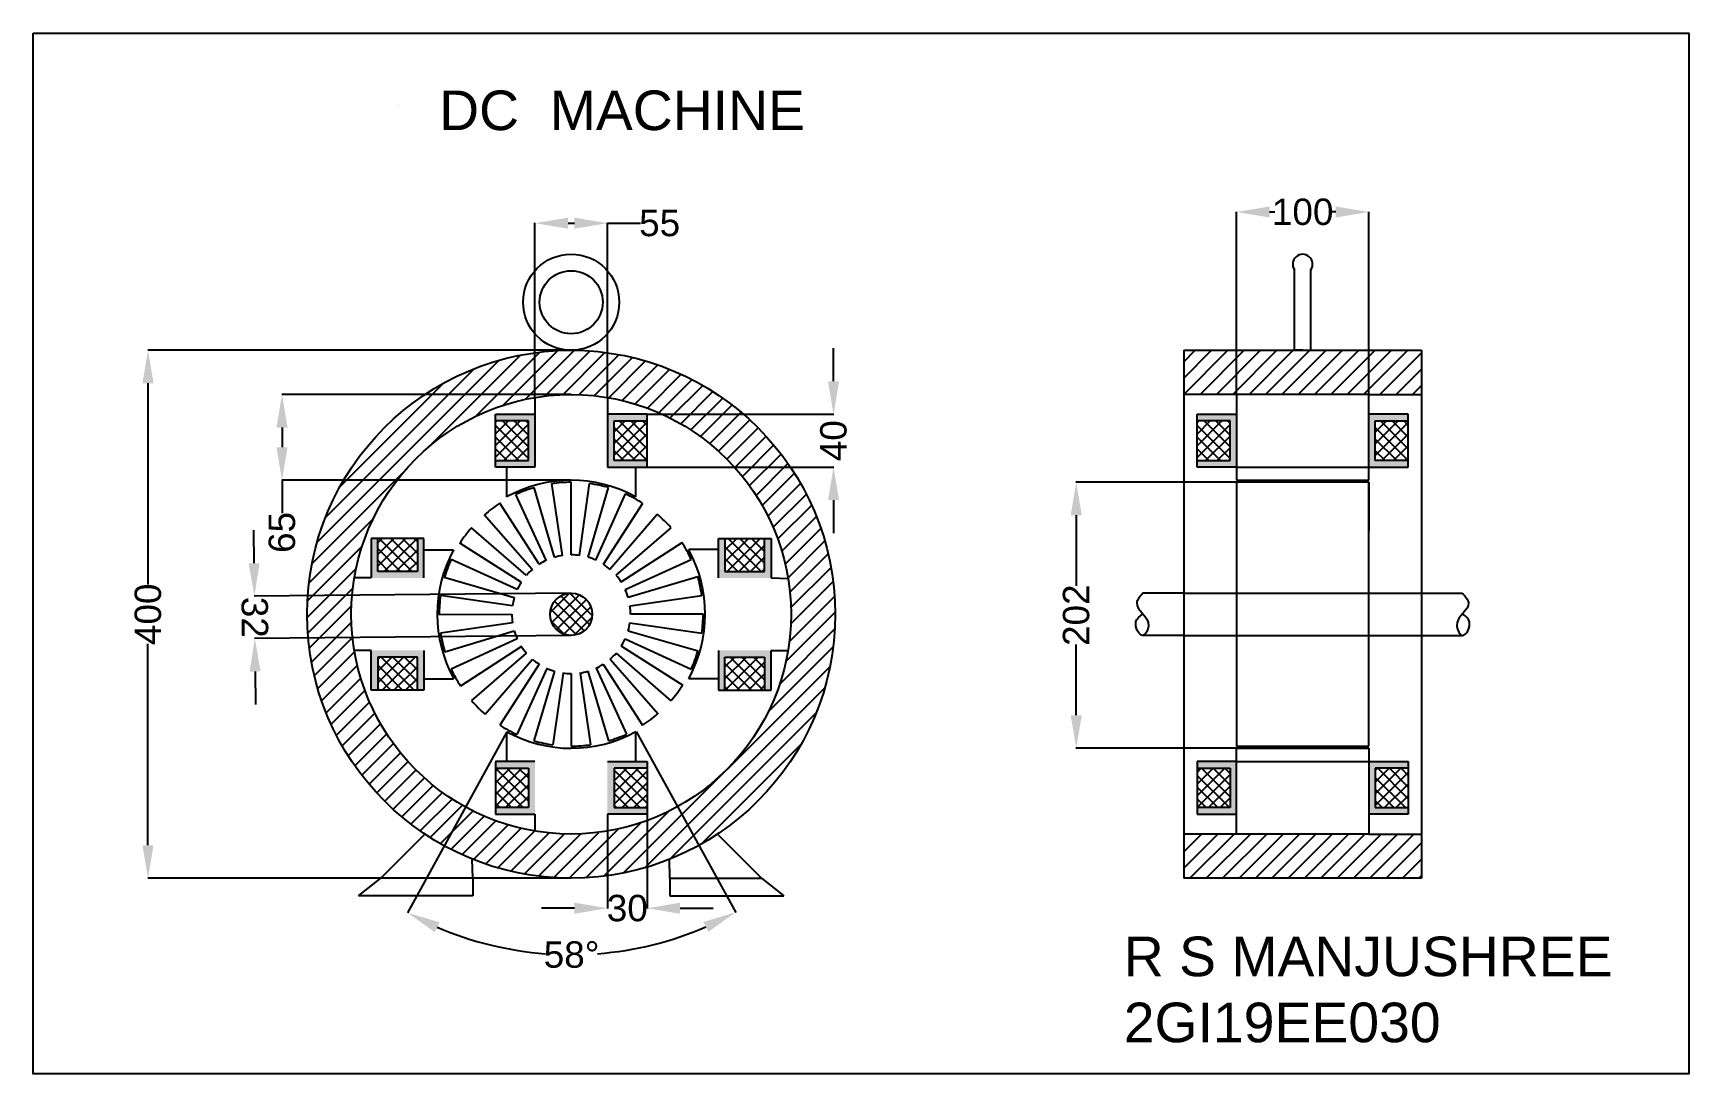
# Model space of a CAD drawing. Header units: millimetres. Extents: x 66 to 1320, y 2 to 791.
import ezdxf

# ---------------------------------------------------------------- set-up
doc = ezdxf.new("R2010")
doc.units = ezdxf.units.MM
doc.header["$MEASUREMENT"] = 0
doc.styles.get("Standard").update_dxf_attribs({"font": 'arial.ttf'})
doc.dimstyles.get("Standard").update_dxf_attribs({"dimtxt": 20, "dimasz": 25, "dimexe": 0.18, "dimexo": 0.0625, "dimgap": 0.09, "dimtad": 0, "dimdec": 0, "dimzin": 0, "dimdsep": 46, "dimtxsty": 'Standard', "dimcen": 0.09, "dimadec": 0, "dimazin": 0, "dimtfac": 1, "dimtdec": 0, "dimtofl": 0, "dimtmove": 0, "dimatfit": 3, "dimfxl": 1, "dimtolj": 1, "dimtzin": 0, "dimarcsym": 0})
pattern_1 = [(135, (824.754, -123.308), (-4.41942, -4.41942), []), (225, (824.754, -123.308), (4.41942, -4.41942), [])]
pattern_2 = [(225, (948.062, 701.446), (4.41942, -4.41942), []), (315, (948.062, 701.446), (4.41942, 4.41942), [])]
pattern_3 = [(315, (123.308, 824.754), (4.41942, 4.41942), []), (45, (123.308, 824.754), (-4.41942, 4.41942), [])]
pattern_4 = [(45, (576.534, 0), (-4.41942, 4.41942), []), (135, (576.534, 0), (-4.41942, -4.41942), [])]
pattern_5 = [(45, (531.434, 0), (-4.41942, 4.41942), []), (135, (531.434, 0), (-4.41942, -4.41942), [])]

# ---------------------------------------------------------------- blocks, each defined once
blk = doc.blocks.new('*U3')
for p, q in [((-27.9, -1.4), (24.8, 14.3)), ((-26.5, -7.9), (27.9, -0.1))]:
    blk.add_line(p, q)
for radius, start, end in [(100, 8.18, 16.6), (45, 0, 8.18), (45, 0, 8.18)]:
    blk.add_arc((-71.1, -14.3), radius, start, end)
blk = doc.blocks.new('*U4')
at = {"color": 0, "linetype": 'ByBlock', "lineweight": -2, "transparency": 16777216}
for p, rotation in [((470, 423.1), 81.8181818181817), ((490.6, 421.3), 65.45454545454538), ((431.5, 409.4), 114.5454545454543), ((449.8, 419), 98.18181818181802), ((509.8, 413.8), 49.09090909090904), ((526.1, 401.2), 32.72727272727269), ((416.7, 395.1), 130.9090909090907), ((406.5, 377.1), 147.272727272727), ((538.2, 384.4), 16.36363636363632), ((401.8, 357), 163.6363636363633), ((546.2, 344.4), 343.6363636363631), ((541.5, 324.3), 327.2727272727267), ((403, 336.4), 180), ((409.9, 317), 196.363636363636), ((422, 300.3), 212.7272727272724), ((531.4, 306.4), 310.9090909090904), ((438.3, 287.7), 229.0909090909087), ((516.5, 292), 294.545454545454), ((457.5, 280.2), 245.4545454545451), ((478.1, 278.4), 261.8181818181814), ((498.3, 282.4), 278.1818181818178)]:
    blk.add_blockref('*U3', p, dxfattribs=dict(at, rotation=rotation))
blk.add_blockref('*U3', (545.1, 365), dxfattribs=at)
blk = doc.blocks.new('*D15')
at = {"color": 0, "lineweight": -2, "transparency": 16777216}
for p, q in [((233.9, 389.4), (233.6, 414.4)), ((473.7, 366.7), (233.9, 364.4)), ((474, 334.7), (234.2, 332.4)), ((234.7, 307.4), (234.9, 282.4))]:
    blk.add_line(p, q, dxfattribs=at)
at = {"color": 0, "transparency": 16777216}
for points in [[(238, 389.4), (229.7, 389.3), (234.1, 364.4)], [(238.8, 307.4), (230.5, 307.3), (234.4, 332.4)]]:
    blk.add_solid(points, dxfattribs=at)
at = {"layer": 'Defpoints', "color": 0, "transparency": 16777216}
for p in [(473.7, 366.7), (234.4, 332.4), (474, 334.7)]:
    blk.add_point(p, dxfattribs=at)
at = {"color": 0, "transparency": 16777216, "insert": (234.3, 348.4), "char_height": 20, "attachment_point": 5, "rotation": 270.5635}
blk.add_mtext('\\A1;32', dxfattribs=at)
blk = doc.blocks.new('*D16')
at = {"color": 0, "lineweight": -2, "transparency": 16777216}
for p, q in [((672.7, 527.2), (672.7, 552.2)), ((531.5, 502.2), (672.9, 502.2)), ((531.5, 462.2), (672.9, 462.2)), ((672.7, 437.2), (672.7, 412.2))]:
    blk.add_line(p, q, dxfattribs=at)
at = {"color": 0, "transparency": 16777216}
for points in [[(668.5, 527.2), (676.9, 527.2), (672.7, 502.2)], [(668.5, 437.2), (676.9, 437.2), (672.7, 462.2)]]:
    blk.add_solid(points, dxfattribs=at)
at = {"layer": 'Defpoints', "color": 0, "transparency": 16777216}
for p in [(531.5, 502.2), (531.5, 462.2), (672.7, 462.2)]:
    blk.add_point(p, dxfattribs=at)
at = {"color": 0, "transparency": 16777216, "insert": (672.7, 482.2), "char_height": 20, "attachment_point": 5, "rotation": 90}
blk.add_mtext('\\A1;40', dxfattribs=at)
blk = doc.blocks.new('*D20')
at = {"color": 0, "lineweight": -2, "transparency": 16777216}
for p, q in [((474, 550.7), (153.3, 550.7)), ((153.5, 525.7), (153.5, 373.3)), ((153.5, 175.7), (153.5, 328.2)), ((474, 150.7), (153.3, 150.7))]:
    blk.add_line(p, q, dxfattribs=at)
at = {"color": 0, "transparency": 16777216}
for points in [[(149.3, 525.7), (157.7, 525.7), (153.5, 550.7)], [(149.3, 175.7), (157.7, 175.7), (153.5, 150.7)]]:
    blk.add_solid(points, dxfattribs=at)
at = {"layer": 'Defpoints', "color": 0, "transparency": 16777216}
for p in [(474, 550.7), (153.5, 150.7), (474, 150.7)]:
    blk.add_point(p, dxfattribs=at)
at = {"color": 0, "transparency": 16777216, "insert": (153.5, 350.7), "char_height": 20, "attachment_point": 5, "rotation": 90}
blk.add_mtext('\\A1;400', dxfattribs=at)
blk = doc.blocks.new('*D21')
at = {"color": 0, "lineweight": -2, "transparency": 16777216}
for p, q in [((978, 450.7), (856.3, 450.7)), ((856.5, 425.7), (856.5, 372.2)), ((856.5, 274.2), (856.5, 327.7)), ((978, 249.2), (856.3, 249.2))]:
    blk.add_line(p, q, dxfattribs=at)
at = {"color": 0, "transparency": 16777216}
for points in [[(852.3, 425.7), (860.7, 425.7), (856.5, 450.7)], [(852.3, 274.2), (860.7, 274.2), (856.5, 249.2)]]:
    blk.add_solid(points, dxfattribs=at)
at = {"layer": 'Defpoints', "color": 0, "transparency": 16777216}
for p in [(978, 450.7), (856.5, 249.2), (978, 249.2)]:
    blk.add_point(p, dxfattribs=at)
at = {"color": 0, "transparency": 16777216, "insert": (856.5, 350), "char_height": 20, "attachment_point": 5, "rotation": 90}
blk.add_mtext('\\A1;202', dxfattribs=at)
blk = doc.blocks.new('*D22')
at = {"color": 0, "lineweight": -2, "transparency": 16777216}
for p, q in [((501.5, 199.2), (501.5, 127.8)), ((531.5, 199.2), (531.5, 127.8)), ((476.5, 128), (451.5, 128)), ((556.5, 128), (581.5, 128))]:
    blk.add_line(p, q, dxfattribs=at)
at = {"color": 0, "transparency": 16777216}
for points in [[(476.5, 132.2), (476.5, 123.8), (501.5, 128)], [(556.5, 132.2), (556.5, 123.8), (531.5, 128)]]:
    blk.add_solid(points, dxfattribs=at)
at = {"layer": 'Defpoints', "color": 0, "transparency": 16777216}
for p in [(501.5, 199.2), (531.5, 199.2), (531.5, 128)]:
    blk.add_point(p, dxfattribs=at)
at = {"color": 0, "transparency": 16777216, "insert": (516.5, 128), "char_height": 20, "attachment_point": 5}
blk.add_mtext('\\A1;30', dxfattribs=at)
blk = doc.blocks.new('*D24')
at = {"color": 0, "lineweight": -2, "transparency": 16777216}
for p, q in [((446.6, 515), (446.6, 647.2)), ((471.6, 647), (476.5, 647)), ((501.5, 515), (501.5, 647.2)), ((501.5, 647), (526.5, 647))]:
    blk.add_line(p, q, dxfattribs=at)
at = {"color": 0, "transparency": 16777216}
for points in [[(471.6, 651.2), (471.6, 642.8), (446.6, 647)], [(476.5, 651.2), (476.5, 642.8), (501.5, 647)]]:
    blk.add_solid(points, dxfattribs=at)
at = {"layer": 'Defpoints', "color": 0, "transparency": 16777216}
for p in [(501.5, 647), (446.6, 514.9), (501.5, 514.9)]:
    blk.add_point(p, dxfattribs=at)
at = {"color": 0, "transparency": 16777216, "insert": (541, 647), "char_height": 20, "attachment_point": 5}
blk.add_mtext('\\A1;55', dxfattribs=at)
blk = doc.blocks.new('*D25')
at = {"color": 0, "lineweight": -2, "transparency": 16777216}
for p, q in [((425.2, 261.7), (350, 124.4)), ((523.1, 261.8), (598.6, 124.7))]:
    blk.add_line(p, q, dxfattribs=at)
for start, end in [(246.8224, 265.6811), (274.4466, 293.3053)]:
    blk.add_arc((474, 350.7), 257.9, start, end, dxfattribs=at)
at = {"color": 0, "transparency": 16777216}
for points in [[(370.7, 109.9), (374.4, 117.4), (350, 124.6)], [(574.2, 117.6), (577.9, 110.1), (598.5, 124.9)]]:
    blk.add_solid(points, dxfattribs=at)
at = {"layer": 'Defpoints', "color": 0, "transparency": 16777216}
for p in [(474, 350.7), (425.2, 261.7), (523, 261.8), (431.3, 96.4)]:
    blk.add_point(p, dxfattribs=at)
at = {"color": 0, "transparency": 16777216, "insert": (474.3, 92.8), "char_height": 20, "attachment_point": 5, "rotation": 0.0639}
blk.add_mtext('\\A1;58°', dxfattribs=at)
blk = doc.blocks.new('*D26')
at = {"color": 0, "lineweight": -2, "transparency": 16777216}
for p, q in [((978, 517.3), (978, 655.7)), ((1003, 655.5), (1006.8, 655.5)), ((1053, 655.5), (1049.2, 655.5)), ((1078, 517.3), (1078, 655.7))]:
    blk.add_line(p, q, dxfattribs=at)
at = {"color": 0, "transparency": 16777216}
for points in [[(1003, 659.7), (1003, 651.3), (978, 655.5)], [(1053, 659.7), (1053, 651.3), (1078, 655.5)]]:
    blk.add_solid(points, dxfattribs=at)
at = {"layer": 'Defpoints', "color": 0, "transparency": 16777216}
for p in [(1078, 655.5), (978, 517.2), (1078, 517.2)]:
    blk.add_point(p, dxfattribs=at)
at = {"color": 0, "transparency": 16777216, "insert": (1028, 655.5), "char_height": 20, "attachment_point": 5}
blk.add_mtext('\\A1;100', dxfattribs=at)
blk = doc.blocks.new('*D29')
at = {"color": 0, "lineweight": -2, "transparency": 16777216}
for p, q in [((474, 517.2), (254.8, 517.2)), ((255, 492.2), (255, 477.2)), ((473.9, 452.2), (254.8, 452.2)), ((255, 452.2), (255, 427.2))]:
    blk.add_line(p, q, dxfattribs=at)
at = {"color": 0, "transparency": 16777216}
for points in [[(250.8, 492.2), (259.2, 492.2), (255, 517.2)], [(250.8, 477.2), (259.2, 477.2), (255, 452.2)]]:
    blk.add_solid(points, dxfattribs=at)
at = {"layer": 'Defpoints', "color": 0, "transparency": 16777216}
for p in [(474, 517.2), (255, 452.2), (473.9, 452.2)]:
    blk.add_point(p, dxfattribs=at)
at = {"color": 0, "transparency": 16777216, "insert": (255, 412.7), "char_height": 20, "attachment_point": 5, "rotation": 90}
blk.add_mtext('\\A1;65', dxfattribs=at)

msp = doc.modelspace()

# ---------------------------------------------------------------- hatches: boundary and pattern name
h = msp.add_hatch()
h.set_pattern_fill('ANSI31', color=256, scale=70)
h.paths.add_polyline_path([(274, 350.7, 1), (674, 350.7, 1)])
h.paths.add_polyline_path([(640.5, 350.7, -1), (307.5, 350.7, -1)], flags=16)
h.paths.add_polyline_path([(531.5, 462.2), (522.8, 462.2), (522.8, 439.7, 0.256736), (425, 439.6), (425, 462.2), (416.6, 462.2), (416.6, 467.2), (416.6, 502.2), (446.6, 502.2), (446.6, 462.2), (425, 462.2), (425, 439.6, -0.256736), (522.8, 439.7), (522.8, 462.2), (501.5, 462.2), (501.5, 502.2), (531.5, 502.2)], flags=0)
h.paths.add_polyline_path([(620.5, 408.2), (620.5, 383.2), (590.5, 383.2), (590.5, 408.2), (585.5, 408.2), (585.5, 399.7), (562.9, 399.7, -0.256736), (563, 301.9), (585.5, 301.9), (585.5, 293.3), (590.5, 293.3), (590.5, 318.3), (620.5, 318.3), (620.5, 293.3), (585.5, 293.3), (585.5, 301.9), (563, 301.9, 0.256736), (562.9, 399.7), (585.5, 399.7), (585.5, 408.2), (590.5, 408.2)], flags=0)
h.paths.add_polyline_path([(490, 350.7, -1), (458, 350.7, -1)], flags=0)
h.paths.add_polyline_path([(385, 399.5, 0.256736), (385.1, 301.7), (362.5, 301.7), (362.5, 293.3), (357.5, 293.3), (327.5, 293.3), (327.5, 318.3), (357.5, 318.3), (357.5, 293.3), (362.5, 293.3), (362.5, 301.7), (385.1, 301.7, -0.256736), (385, 399.5), (362.5, 399.5), (362.5, 408.2), (357.5, 408.2), (357.5, 383.2), (327.5, 383.2), (327.5, 408.2), (362.5, 408.2), (362.5, 399.5)], flags=0)
h.paths.add_polyline_path([(523, 261.8), (523, 239.2), (531.5, 239.2), (531.5, 234.2), (531.5, 204.2), (506.5, 204.2), (506.5, 234.2), (531.5, 234.2), (531.5, 239.2), (523, 239.2), (523, 261.8, -0.256736), (425.2, 261.7), (425.2, 239.2), (416.6, 239.2), (416.6, 234.2), (441.6, 234.2), (441.6, 204.2), (416.6, 204.2), (416.6, 239.2), (425.2, 239.2), (425.2, 261.7, 0.256736)], flags=0)
h = msp.add_hatch()
h.set_pattern_fill('ANSI31', color=256, scale=70)
h.paths.add_polyline_path([(1028, 550.7), (1021.8, 550.7), (938, 550.7), (938, 517.2), (978, 517.2), (1028, 517.2)])
h.paths.add_polyline_path([(1118, 550.7), (1028, 550.7), (1028, 517.2), (1078, 517.2), (1118, 517.2)])
h.paths.add_polyline_path([(1028, 184.2), (978, 184.2), (938, 184.2), (938, 150.7), (1028, 150.7)])
h.paths.add_polyline_path([(1118, 184.2), (1028, 184.2), (1028, 150.7), (1118, 150.7)])
h = msp.add_hatch(color=256)
h.dxf.hatch_style = 1
h.paths.add_polyline_path([(416.6, 502.2), (446.6, 502.2), (446.6, 462.2), (416.6, 462.2), (416.6, 467.2), (441.6, 467.2), (441.6, 497.2), (416.6, 497.2)])
h = msp.add_hatch(color=256)
h.dxf.hatch_style = 1
h.paths.add_polyline_path([(531.5, 502.2), (501.5, 502.2), (501.5, 462.2), (531.5, 462.2), (531.5, 467.2), (506.5, 467.2), (506.5, 497.2), (531.5, 497.2)])
h = msp.add_hatch(color=256)
h.dxf.hatch_style = 1
h.paths.add_polyline_path([(948, 502.2), (978, 502.2), (978, 462.2), (948, 462.2), (948, 467.2), (973, 467.2), (973, 497.2), (948, 497.2)])
h = msp.add_hatch(color=256)
h.dxf.hatch_style = 1
h.paths.add_polyline_path([(1108, 502.2), (1078, 502.2), (1078, 462.2), (1108, 462.2), (1108, 467.2), (1083, 467.2), (1083, 497.2), (1108, 497.2)])
h = msp.add_hatch()
h.set_pattern_fill('ANSI37', color=256, scale=50)
h.paths.add_polyline_path([(441.6, 497.2), (416.6, 497.2), (416.6, 467.2), (441.6, 467.2)])
h = msp.add_hatch()
h.set_pattern_fill('ANSI37', color=256, scale=50)
h.paths.add_polyline_path([(531.5, 497.2), (506.5, 497.2), (506.5, 467.2), (531.5, 467.2)])
h = msp.add_hatch()
h.set_pattern_fill('ANSI37', color=256, scale=50)
h.set_pattern_definition(pattern_5)
h.paths.add_polyline_path([(973, 497.2), (948, 497.2), (948, 467.2), (973, 467.2)])
h = msp.add_hatch()
h.set_pattern_fill('ANSI37', color=256, scale=50)
h.set_pattern_definition(pattern_4)
h.paths.add_polyline_path([(1108, 497.2), (1083, 497.2), (1083, 467.2), (1108, 467.2)])
h = msp.add_hatch(color=256)
h.dxf.hatch_style = 1
h.paths.add_polyline_path([(322.5, 408.2), (322.5, 378.2), (362.5, 378.2), (362.5, 408.2), (357.5, 408.2), (357.5, 383.2), (327.5, 383.2), (327.5, 408.2)])
h = msp.add_hatch()
h.set_pattern_fill('ANSI37', color=256, scale=50, angle=90)
h.set_pattern_definition(pattern_1)
h.paths.add_polyline_path([(327.5, 408.2), (327.5, 383.2), (357.5, 383.2), (357.5, 408.2)])
h = msp.add_hatch(color=256)
h.dxf.hatch_style = 1
h.paths.add_polyline_path([(625.5, 408.2), (625.5, 378.2), (585.5, 378.2), (585.5, 408.2), (590.5, 408.2), (590.5, 383.2), (620.5, 383.2), (620.5, 408.2)])
h = msp.add_hatch()
h.set_pattern_fill('ANSI37', color=256, scale=50, angle=-90)
h.set_pattern_definition(pattern_3)
h.paths.add_polyline_path([(620.5, 383.2), (620.5, 408.2), (590.5, 408.2), (590.5, 383.2)])
h = msp.add_hatch()
h.set_pattern_fill('ANSI37', color=256, scale=50)
h.paths.add_polyline_path([(458, 350.7, 1), (490, 350.7, 1)])
h = msp.add_hatch(color=256)
h.dxf.hatch_style = 1
h.paths.add_polyline_path([(322.5, 293.3), (322.5, 323.3), (362.5, 323.3), (362.5, 293.3), (357.5, 293.3), (357.5, 318.3), (327.5, 318.3), (327.5, 293.3)])
h = msp.add_hatch()
h.set_pattern_fill('ANSI37', color=256, scale=50, angle=90)
h.set_pattern_definition(pattern_1)
h.paths.add_polyline_path([(327.5, 318.3), (327.5, 293.3), (357.5, 293.3), (357.5, 318.3)])
h = msp.add_hatch(color=256)
h.dxf.hatch_style = 1
h.paths.add_polyline_path([(625.5, 293.3), (625.5, 323.3), (585.5, 323.3), (585.5, 293.3), (590.5, 293.3), (590.5, 318.3), (620.5, 318.3), (620.5, 293.3)])
h = msp.add_hatch()
h.set_pattern_fill('ANSI37', color=256, scale=50, angle=-90)
h.set_pattern_definition(pattern_3)
h.paths.add_polyline_path([(620.5, 293.3), (620.5, 318.3), (590.5, 318.3), (590.5, 293.3)])
h = msp.add_hatch(color=256)
h.dxf.hatch_style = 1
h.paths.add_polyline_path([(416.6, 199.2), (446.6, 199.2), (446.6, 239.2), (416.6, 239.2), (416.6, 234.2), (441.6, 234.2), (441.6, 204.2), (416.6, 204.2)])
h = msp.add_hatch(color=256)
h.dxf.hatch_style = 1
h.paths.add_polyline_path([(531.5, 199.2), (501.5, 199.2), (501.5, 239.2), (531.5, 239.2), (531.5, 234.2), (506.5, 234.2), (506.5, 204.2), (531.5, 204.2)])
h = msp.add_hatch(color=256)
h.dxf.hatch_style = 1
h.paths.add_polyline_path([(948, 199.2), (978, 199.2), (978, 239.2), (948, 239.2), (948, 234.2), (973, 234.2), (973, 204.2), (948, 204.2)])
h = msp.add_hatch(color=256)
h.dxf.hatch_style = 1
h.paths.add_polyline_path([(1108, 199.2), (1078, 199.2), (1078, 239.2), (1108, 239.2), (1108, 234.2), (1083, 234.2), (1083, 204.2), (1108, 204.2)])
h = msp.add_hatch()
h.set_pattern_fill('ANSI37', color=256, scale=50, angle=180)
h.set_pattern_definition(pattern_2)
h.paths.add_polyline_path([(416.6, 204.2), (441.6, 204.2), (441.6, 234.2), (416.6, 234.2)])
h = msp.add_hatch()
h.set_pattern_fill('ANSI37', color=256, scale=50, angle=180)
h.set_pattern_definition(pattern_2)
h.paths.add_polyline_path([(506.5, 204.2), (531.5, 204.2), (531.5, 234.2), (506.5, 234.2)])
h = msp.add_hatch()
h.set_pattern_fill('ANSI37', color=256, scale=50)
h.set_pattern_definition(pattern_5)
h.paths.add_polyline_path([(973, 234.2), (948, 234.2), (948, 204.2), (973, 204.2)])
h = msp.add_hatch()
h.set_pattern_fill('ANSI37', color=256, scale=50)
h.set_pattern_definition(pattern_4)
h.paths.add_polyline_path([(1083, 204.2), (1108, 204.2), (1108, 234.2), (1083, 234.2)])

# ---------------------------------------------------------------- linework, layer by layer
for p, q in [((1021.8, 550.7), (1021.8, 611.7)), ((1034.3, 550.7), (1034.3, 611.7)), ((938, 550.7), (938, 150.7)), ((938, 550.7), (1118, 550.7)), ((1028, 550.7), (1021.8, 550.7)), ((1028, 550.7), (1034.3, 550.7)), ((1118, 550.7), (1118, 150.7)), ((446.6, 514.9), (446.6, 462.2)), ((501.5, 514.9), (501.5, 462.2)), ((978, 517.2), (938, 517.2)), ((1078, 517.2), (978, 517.2)), ((978, 517.2), (978, 452.2)), ((1078, 452.2), (1078, 517.2)), ((1078, 517.2), (1118, 517.2)), ((416.6, 462.2), (416.6, 502.2)), ((416.6, 502.2), (446.6, 502.2)), ((531.5, 502.2), (501.5, 502.2)), ((531.5, 462.2), (531.5, 502.2)), ((948, 462.2), (948, 502.2)), ((948, 502.2), (978, 502.2)), ((1108, 502.2), (1078, 502.2)), ((1108, 462.2), (1108, 502.2)), ((441.6, 497.2), (416.6, 497.2)), ((441.6, 467.2), (441.6, 497.2)), ((506.5, 467.2), (506.5, 497.2)), ((506.5, 497.2), (531.5, 497.2)), ((973, 497.2), (948, 497.2)), ((973, 467.2), (973, 497.2)), ((1083, 467.2), (1083, 497.2)), ((1083, 497.2), (1108, 497.2)), ((416.6, 462.2), (416.6, 467.2)), ((416.6, 467.2), (441.6, 467.2)), ((531.5, 467.2), (506.5, 467.2)), ((531.5, 462.2), (531.5, 467.2)), ((948, 462.2), (948, 467.2)), ((948, 467.2), (973, 467.2)), ((1108, 467.2), (1083, 467.2)), ((1108, 462.2), (1108, 467.2)), ((446.6, 462.2), (416.6, 462.2)), ((446.6, 462.2), (425, 462.2)), ((425, 462.2), (425, 439.8)), ((446.6, 462.2), (425.2, 462.2)), ((501.5, 462.2), (522.8, 462.2)), ((501.5, 462.2), (531.5, 462.2)), ((522.8, 462.2), (522.8, 439.7)), ((978, 462.2), (948, 462.2)), ((978, 462.2), (956.5, 462.2)), ((978, 462.2), (956.7, 462.2)), ((978, 462.2), (1078, 462.2)), ((978, 452.2), (1028, 452.2)), ((1028, 452.2), (1078, 452.2)), ((1078, 462.2), (1078, 462.2)), ((1078, 462.2), (1099.4, 462.2)), ((1078, 462.2), (1108, 462.2)), ((1028, 450.7), (978, 450.7)), ((978, 450.7), (978, 250.7)), ((1078, 450.7), (1028, 450.7)), ((1078, 250.7), (1078, 450.7)), ((1078, 450.7), (1078, 413.7)), ((362.5, 408.2), (322.5, 408.2)), ((322.5, 408.2), (322.5, 378.2)), ((327.5, 383.2), (327.5, 408.2)), ((362.5, 408.2), (357.5, 408.2)), ((357.5, 408.2), (357.5, 383.2)), ((362.5, 378.2), (362.5, 408.2)), ((585.5, 378.2), (585.5, 408.2)), ((585.5, 408.2), (625.5, 408.2)), ((585.5, 408.2), (590.5, 408.2)), ((590.5, 408.2), (590.5, 383.2)), ((620.5, 383.2), (620.5, 408.2)), ((625.5, 408.2), (625.5, 378.2)), ((362.5, 378.2), (362.5, 399.5)), ((362.5, 399.5), (385, 399.5)), ((585.5, 399.7), (563.2, 399.7)), ((585.5, 378.2), (585.5, 399.7)), ((585.5, 378.2), (585.5, 399.5)), ((322.5, 378.2), (309.8, 378.2)), ((357.5, 383.2), (327.5, 383.2)), ((590.5, 383.2), (620.5, 383.2)), ((625.5, 378.2), (638.3, 377.9)), ((938, 366.7), (907, 366.7)), ((938, 366.7), (1118, 366.7)), ((1118, 366.7), (1149, 366.7)), ((938, 334.7), (907, 334.7)), ((938, 334.7), (1118, 334.7)), ((1118, 334.7), (1149, 334.7)), ((322.5, 323.2), (309.8, 323.2)), ((322.5, 293.3), (322.5, 323.3)), ((357.5, 318.3), (327.5, 318.3)), ((327.5, 318.3), (327.5, 293.3)), ((357.5, 293.3), (357.5, 318.3)), ((362.5, 323.3), (362.5, 301.7)), ((362.5, 323.3), (362.5, 301.9)), ((362.5, 323.3), (362.5, 293.3)), ((585.5, 323.3), (585.5, 301.9)), ((585.5, 323.3), (585.5, 293.3)), ((590.5, 293.3), (590.5, 318.3)), ((590.5, 318.3), (620.5, 318.3)), ((620.5, 318.3), (620.5, 293.3)), ((625.5, 323.3), (638.3, 323.3)), ((625.5, 293.3), (625.5, 323.3)), ((362.5, 301.7), (384.9, 301.7)), ((585.5, 301.9), (563, 301.9)), ((362.5, 293.3), (322.5, 293.3)), ((362.5, 293.3), (357.5, 293.3)), ((585.5, 293.3), (625.5, 293.3)), ((585.5, 293.3), (590.5, 293.3)), ((425.2, 239.2), (425.2, 261.7)), ((523, 239.2), (523, 261.6)), ((446.6, 239.2), (416.6, 239.2)), ((416.6, 239.2), (416.6, 199.2)), ((416.6, 239.2), (416.6, 234.2)), ((446.6, 239.2), (425.2, 239.2)), ((501.5, 239.2), (523, 239.2)), ((501.5, 239.2), (522.8, 239.2)), ((501.5, 239.2), (531.5, 239.2)), ((531.5, 239.2), (531.5, 199.2)), ((531.5, 239.2), (531.5, 234.2)), ((978, 239.2), (948, 239.2)), ((948, 239.2), (948, 199.2)), ((948, 239.2), (948, 234.2)), ((978, 239.2), (956.5, 239.2)), ((978, 239.2), (956.7, 239.2)), ((978, 250.7), (1078, 250.7)), ((978, 184.2), (978, 249.2)), ((978, 249.2), (1028, 249.2)), ((978, 239.2), (1078, 239.2)), ((1028, 249.2), (1078, 249.2)), ((1078, 249.2), (1078, 184.2)), ((1078, 239.2), (1078, 239.2)), ((1078, 239.2), (1099.4, 239.2)), ((1078, 239.2), (1108, 239.2)), ((1108, 239.2), (1108, 199.2)), ((1108, 239.2), (1108, 234.2)), ((416.6, 234.2), (441.6, 234.2)), ((441.6, 234.2), (441.6, 204.2)), ((531.5, 234.2), (506.5, 234.2)), ((506.5, 234.2), (506.5, 204.2)), ((948, 234.2), (973, 234.2)), ((973, 234.2), (973, 204.2)), ((1108, 234.2), (1083, 234.2)), ((1083, 234.2), (1083, 204.2)), ((441.6, 204.2), (416.6, 204.2)), ((506.5, 204.2), (531.5, 204.2)), ((973, 204.2), (948, 204.2)), ((1083, 204.2), (1108, 204.2)), ((416.6, 199.2), (446.6, 199.2)), ((446.6, 199.2), (446.6, 186.5)), ((501.5, 199.2), (501.5, 186.5)), ((531.5, 199.2), (501.5, 199.2)), ((948, 199.2), (978, 199.2)), ((1108, 199.2), (1078, 199.2)), ((329.9, 150.7), (363.2, 184.2)), ((618.1, 150.7), (584.8, 184.2)), ((978, 184.2), (938, 184.2)), ((1078, 184.2), (978, 184.2)), ((1078, 184.2), (1118, 184.2)), ((399.4, 150.7), (399.1, 165.3)), ((548.6, 150.7), (548.5, 165.1)), ((313, 137.3), (329.9, 150.7)), ((399.4, 150.7), (329.9, 150.7)), ((399.4, 150.7), (399.4, 137.3)), ((548.6, 150.7), (618.1, 150.7)), ((548.6, 150.7), (548.6, 137.3)), ((618.1, 150.7), (635, 137.3)), ((1118, 150.7), (938, 150.7)), ((399.4, 137.3), (313, 137.3)), ((548.6, 137.3), (635, 137.3))]:
    msp.add_line(p, q)
msp.add_lwpolyline([(66.5, 791), (1320.5, 791), (1320.5, 2.5), (66.5, 2.5)], close=True)
for centre, radius in [((474, 587.1), 36.4), ((474, 587.1), 36.4), ((474, 587.1), 36.4), ((474, 587.1), 36.4), ((474, 587.1), 23.9), ((474, 350.7), 200), ((474, 350.7), 166.5), ((474, 350.7), 16)]:
    msp.add_circle(centre, radius)
for centre, radius, start, end in [((1028, 615.9), 7.53, 325.9677, 214.0323), ((474, 350.7), 101.5, 61.2661, 118.8617), ((474, 350.7), 101.5, 151.2661, 208.8617), ((474, 350.7), 101.5, 331.2661, 28.8617), ((474, 350.7), 101.5, 241.2661, 298.8617)]:
    msp.add_arc(centre, radius, start, end)
for points in [[(907, 366.7), (902.3, 359.4), (911.2, 341.7), (907, 334.7), (901.7, 345), (906.8, 350.7)], [(1149, 366.7), (1153.7, 359.4), (1144.8, 341.7), (1149, 334.7), (1154.3, 345), (1149.3, 350.7)]]:
    msp.add_spline(points, degree=3)

# ---------------------------------------------------------------- block references
msp.add_blockref('*U4', (0, 0))

# ---------------------------------------------------------------- texts
at = {"attachment_point": 1}
for s, width, insert, char_height in [('DC  MACHINE', 754, (374, 747.5), 30), ('DC   MACHINE', 795, (342.5, 736), 0.2), ('R S MANJUSHREE\\P2GI19EE030', 416.5, (892.5, 106.5), 30)]:
    msp.add_mtext_dynamic_manual_height_columns(s, width=width, gutter_width=1, heights=[0], dxfattribs=dict(at, insert=insert, char_height=char_height))

# ---------------------------------------------------------------- dimensions: what is measured, and where the dimension line sits
for base, p1, p2, picture, middle in [((1078, 655.5), (978, 517.2), (1078, 517.2), '*D26', (1028, 655.5)), ((501.5, 647), (446.6, 514.9), (501.5, 514.9), '*D24', (541, 647)), ((531.5, 128), (501.5, 199.2), (531.5, 199.2), '*D22', (516.5, 128))]:
    dim = msp.add_linear_dim(base=base, p1=p1, p2=p2, dimstyle='Standard')
    dim.commit()
    dim.dimension.update_dxf_attribs({"geometry": picture, "text_midpoint": middle})
for base, p1, p2, picture, middle in [((672.7, 462.2), (531.5, 502.2), (531.5, 462.2), '*D16', (672.7, 482.2)), ((153.5, 150.7), (474, 550.7), (474, 150.7), '*D20', (153.5, 350.7)), ((255, 452.2), (474, 517.2), (473.9, 452.2), '*D29', (255, 412.7)), ((856.5, 249.2230058), (978.0148377, 450.7230058), (978.0148377, 249.2230058), '*D21', (856.5, 349.9730058))]:
    dim = msp.add_linear_dim(base=base, p1=p1, p2=p2, angle=90, dimstyle='Standard')
    dim.commit()
    dim.dimension.update_dxf_attribs({"geometry": picture, "text_midpoint": middle})
dim = msp.add_aligned_dim(p1=(473.7, 366.7), p2=(474, 334.7), distance=-239.6, dimstyle='Standard')
dim.commit()
dim.dimension.update_dxf_attribs({"geometry": '*D15', "text_midpoint": (234.3, 348.4)})
dim = msp.add_angular_dim_3p(base=(431.3, 96.4), center=(474, 350.7), p1=(425.2, 261.7), p2=(523, 261.8), dimstyle='Standard')
dim.commit()
dim.dimension.update_dxf_attribs({"geometry": '*D25', "text_midpoint": (474.3, 92.8)})

doc.saveas('drawing.dxf')
